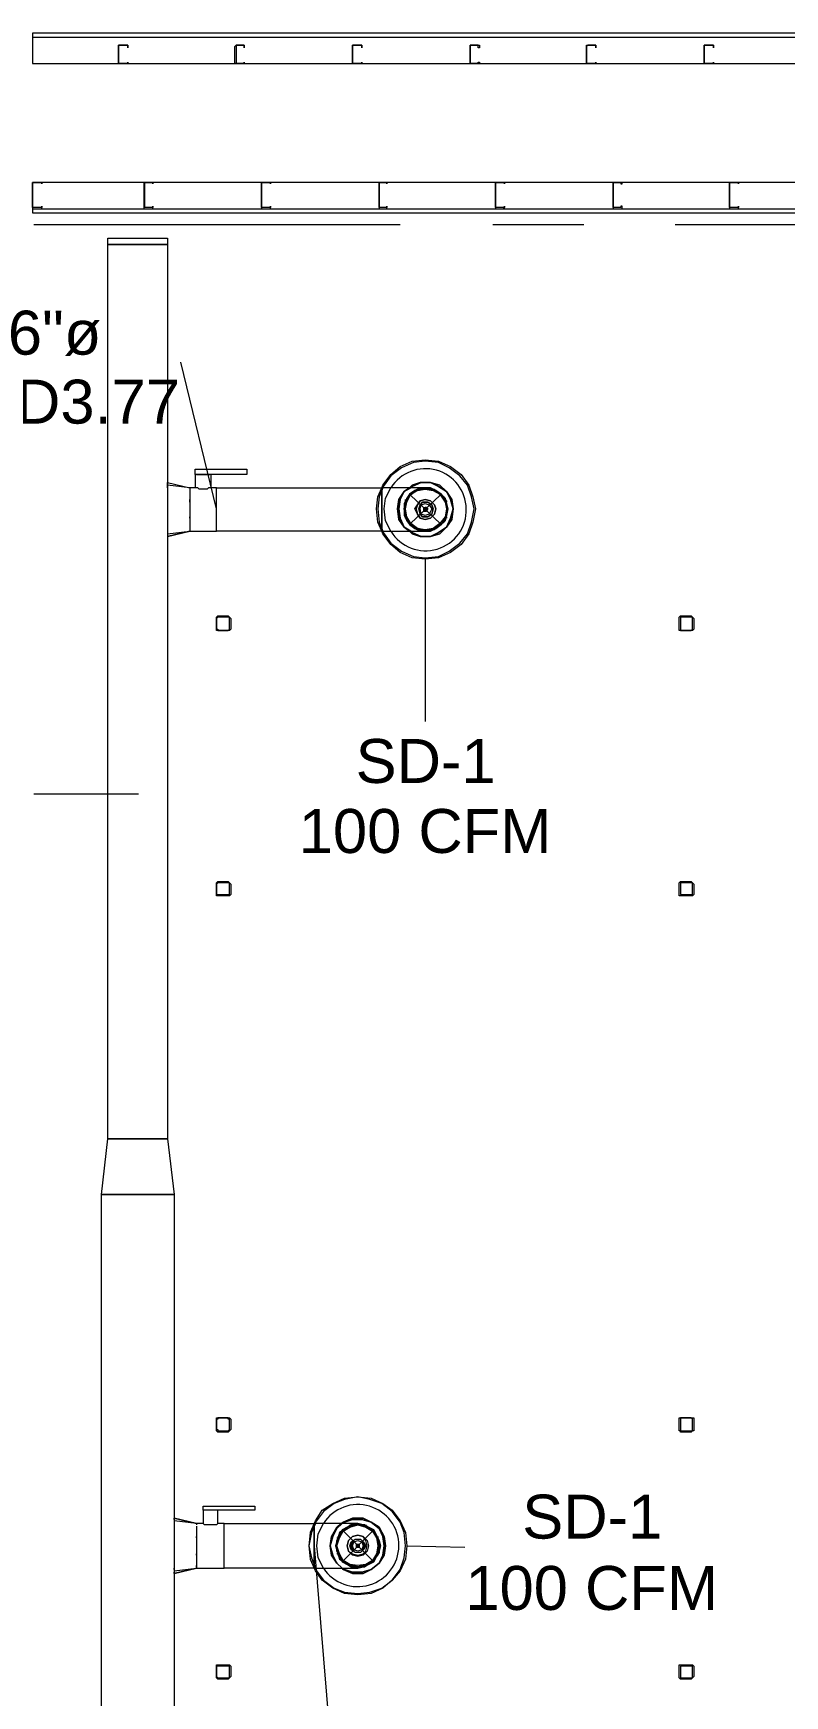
# Model space of a CAD drawing. Header units: metres. Extents: x 98 to 337, y -7 to 53.
# Drawn here: x 138.79 to 141.39, y 29.94 to 35.71 of the extents above; entities that cross this region are included whole.
import ezdxf

# ---------------------------------------------------------------- set-up
doc = ezdxf.new("R2010")
doc.units = ezdxf.units.M
doc.layers.add('HVAC - Ductos', color=5, linetype='Continuous', lineweight=0)
doc.layers.add('PDF_Text', color=7, linetype='Continuous', lineweight=0)
doc.layers.add('PDF_Geometry', color=7, linetype='Continuous', lineweight=0, true_color=0xaaaaaa)
doc.styles.add('PDF Helvetica', font='')
doc.styles.get('PDF Helvetica').set_extended_font_data('Helvetica')

msp = doc.modelspace()

# ---------------------------------------------------------------- linework, layer by layer
at = {"layer": 'HVAC - Ductos', "lineweight": 0}
for points in [[(139.0452, 31.875), (139.0452, 34.9768), (139.2514, 34.9768), (139.2514, 31.875)], [(139.5263, 34.1979), (139.5263, 34.1796), (139.3476, 34.1796), (139.3476, 34.1979)], [(139.4209, 34.1337), (139.9936, 34.1337), (139.9981, 34.1429), (140.0257, 34.1796), (140.0577, 34.207), (140.0989, 34.2254), (140.1448, 34.23), (140.1906, 34.2254), (140.2318, 34.207), (140.2685, 34.1796), (140.296, 34.1429), (140.3097, 34.1017), (140.3189, 34.0605), (140.3097, 34.0147), (140.296, 33.9734), (140.2685, 33.9367), (140.2318, 33.9093), (140.1906, 33.8909), (140.1448, 33.8863), (140.0989, 33.8909), (140.0577, 33.9093), (140.0257, 33.9367), (139.9981, 33.9734), (139.9936, 33.9825), (139.4209, 33.9825), (139.4209, 33.9917), (139.4209, 34.0055), (139.4209, 34.0192), (139.4209, 34.0375), (139.4209, 34.0605), (139.4209, 34.0788), (139.4209, 34.0971), (139.4209, 34.1109), (139.4209, 34.1245)], [(140.0898, 33.9825), (140.0989, 33.9734), (140.1265, 33.9643), (140.1631, 33.9643), (140.1952, 33.9734), (140.2181, 33.9963), (140.2364, 34.0238), (140.241, 34.0605), (140.2364, 34.0925), (140.2181, 34.12), (140.1952, 34.1429), (140.1631, 34.1521), (140.1265, 34.1521), (140.0989, 34.1429), (140.0898, 34.1337), (140.0989, 34.1429), (140.1265, 34.1521), (140.1631, 34.1521), (140.1952, 34.1429), (140.2181, 34.12), (140.2364, 34.0925), (140.241, 34.0605), (140.2318, 34.0283), (140.2181, 33.9963), (140.1906, 33.978), (140.1631, 33.9643), (140.131, 33.9643), (140.0989, 33.978), (140.0943, 33.9825), (140.0989, 33.978), (140.131, 33.9643), (140.1631, 33.9643), (140.1906, 33.978), (140.2181, 33.9963), (140.2318, 34.0283), (140.241, 34.0605), (140.2318, 34.0925), (140.2181, 34.12), (140.1906, 34.1383), (140.1631, 34.1521), (140.131, 34.1521), (140.0989, 34.1383), (140.0943, 34.1337), (140.0989, 34.1383), (140.131, 34.1521), (140.1631, 34.1521), (140.1906, 34.1383), (140.2181, 34.12), (140.2318, 34.0925), (140.241, 34.0605), (140.2364, 34.0238), (140.2181, 33.9963), (140.1952, 33.9734), (140.1631, 33.9643), (140.1265, 33.9643), (140.0989, 33.9734)], [(139.3293, 34.0834), (139.3293, 34.0879), (139.3293, 34.0925), (139.3293, 34.0879)], [(140.0715, 33.9963), (140.0532, 34.0238), (140.0486, 34.0605), (140.0532, 34.0925), (140.0715, 34.12), (140.0898, 34.1337), (140.0715, 34.12), (140.0532, 34.0925), (140.0486, 34.0605), (140.0532, 34.0238), (140.0715, 33.9963), (140.0898, 33.9825)], [(140.0532, 34.0605), (140.0577, 34.0283), (140.0715, 33.9963), (140.0943, 33.9825), (140.0715, 33.9963), (140.0577, 34.0283), (140.0532, 34.0605), (140.0577, 34.0925)], [(140.0715, 34.12), (140.0577, 34.0925), (140.0715, 34.12), (140.0943, 34.1337)], [(140.209, 34.1017), (140.1677, 34.1291), (140.1219, 34.1291), (140.0852, 34.1017), (140.0715, 34.0605), (140.0852, 34.0147), (140.1219, 33.9871), (140.1677, 33.9871), (140.209, 34.0147), (140.2227, 34.0605)], [(140.2135, 34.0329), (140.1952, 34.0101), (140.1723, 33.9917), (140.1448, 33.9871), (140.1173, 33.9917), (140.0943, 34.0101), (140.0806, 34.0329), (140.0761, 34.0605), (140.0806, 34.0834), (140.0943, 34.1109), (140.1173, 34.1245), (140.1448, 34.1291), (140.1723, 34.1245), (140.1952, 34.1109), (140.2135, 34.0834), (140.2181, 34.0605)], [(140.1768, 34.0421), (140.1814, 34.0605), (140.1768, 34.0421), (140.1631, 34.0283), (140.1448, 34.0238), (140.1265, 34.0283), (140.1173, 34.0421), (140.1081, 34.0605), (140.1173, 34.0742), (140.1265, 34.0879), (140.1448, 34.0925), (140.1631, 34.0879), (140.1768, 34.0742), (140.1814, 34.0605), (140.1768, 34.0742), (140.1631, 34.0879), (140.1448, 34.0925), (140.1265, 34.0879), (140.1173, 34.0742), (140.1127, 34.0605), (140.1173, 34.0421), (140.1265, 34.0283), (140.1448, 34.0238), (140.1631, 34.0283)], [(140.1265, 34.0742), (140.1219, 34.0605), (140.1265, 34.0742), (140.1356, 34.0834), (140.154, 34.0834), (140.1677, 34.0742), (140.1723, 34.0605), (140.1677, 34.0742), (140.154, 34.0834), (140.1356, 34.0834)], [(140.1586, 34.0421), (140.1448, 34.0375), (140.131, 34.0421), (140.1265, 34.0605), (140.131, 34.0742), (140.1448, 34.0788), (140.1586, 34.0742), (140.1677, 34.0605)], [(139.3293, 34.0283), (139.3293, 34.0329)], [(140.1677, 34.0421), (140.1723, 34.0605), (140.1677, 34.0421), (140.154, 34.0329), (140.1356, 34.0329), (140.1265, 34.0421), (140.1219, 34.0605), (140.1265, 34.0421), (140.1356, 34.0329), (140.154, 34.0329)], [(140.1494, 34.065), (140.1448, 34.065), (140.1402, 34.0605), (140.1402, 34.065), (140.1494, 34.065), (140.154, 34.0605), (140.1494, 34.0513), (140.1402, 34.0513), (140.1402, 34.0605), (140.1448, 34.0559), (140.1494, 34.0559), (140.1494, 34.0605)], [(139.2514, 31.875), (139.2742, 31.6825), (139.0223, 31.6825), (139.0452, 31.875)], [(139.0223, 27.8705), (139.0223, 31.6825), (139.2742, 31.6825), (139.2742, 27.8705)], [(139.5537, 30.6013), (139.5537, 30.5875), (139.3751, 30.5875), (139.3751, 30.6013)], [(139.8194, 30.4318), (139.8149, 30.4638), (139.8194, 30.4959), (139.8378, 30.528), (139.8516, 30.5417), (139.8378, 30.528), (139.8194, 30.4959), (139.8149, 30.4638), (139.8194, 30.4318), (139.8378, 30.4042), (139.8561, 30.3859), (139.8378, 30.4042)], [(139.8378, 30.5234), (139.824, 30.4959), (139.8378, 30.5234), (139.8561, 30.5417)], [(139.9707, 30.5097), (139.9341, 30.5371), (139.8882, 30.5371), (139.847, 30.5097), (139.8332, 30.4638), (139.847, 30.418), (139.8882, 30.3905), (139.9341, 30.3905), (139.9707, 30.418), (139.989, 30.4638)], [(139.9753, 30.4363), (139.9615, 30.4134), (139.9386, 30.3996), (139.9111, 30.3951), (139.8837, 30.3996), (139.8607, 30.4134), (139.847, 30.4363), (139.8378, 30.4638), (139.847, 30.4913), (139.8607, 30.5142), (139.8837, 30.528), (139.9111, 30.5371), (139.9386, 30.528), (139.9615, 30.5142), (139.9753, 30.4913), (139.9799, 30.4638)], [(139.8561, 30.5417), (139.8653, 30.5463), (139.8928, 30.5554), (139.9249, 30.5554), (139.9569, 30.5463), (139.9845, 30.5234), (139.9981, 30.4959), (140.0027, 30.4638), (139.9981, 30.4318), (139.9845, 30.4042), (139.9569, 30.3814), (139.9249, 30.3722), (139.8928, 30.3722), (139.8653, 30.3814), (139.8561, 30.3859), (139.8607, 30.3814), (139.8928, 30.3676), (139.9295, 30.3676), (139.9569, 30.3814), (139.9845, 30.4042), (140.0027, 30.4318), (140.0073, 30.4638), (140.0027, 30.4959), (139.9845, 30.528), (139.9569, 30.5463), (139.9295, 30.56), (139.8928, 30.56), (139.8607, 30.5463), (139.8516, 30.5417), (139.8607, 30.5463), (139.8928, 30.56), (139.9295, 30.56), (139.9569, 30.5463), (139.9845, 30.528), (140.0027, 30.4959), (140.0073, 30.4638), (140.0027, 30.4318), (139.9845, 30.4042), (139.9569, 30.3814), (139.9295, 30.3676), (139.8928, 30.3676), (139.8607, 30.3814), (139.8561, 30.3859), (139.8653, 30.3814), (139.8928, 30.3722), (139.9249, 30.3722), (139.9569, 30.3814), (139.9845, 30.4042), (139.9981, 30.4318), (140.0027, 30.4638), (139.9981, 30.4959), (139.9845, 30.5234), (139.9569, 30.5463), (139.9249, 30.5554), (139.8928, 30.5554), (139.8653, 30.5463)], [(139.9845, 30.4454), (139.989, 30.4638), (139.9845, 30.4821), (139.9753, 30.5005), (139.9661, 30.5188), (139.9478, 30.528), (139.9295, 30.5371), (139.9111, 30.5417), (139.9065, 30.5417), (139.9111, 30.5417), (139.9295, 30.5371), (139.9478, 30.528), (139.9661, 30.5188), (139.9753, 30.5005), (139.9845, 30.4821), (139.989, 30.4638)], [(139.3521, 30.4913), (139.3521, 30.4959)], [(139.8149, 30.4638), (139.824, 30.4318), (139.8378, 30.4042), (139.824, 30.4318), (139.8149, 30.4638), (139.824, 30.4959)], [(139.8928, 30.4959), (139.8791, 30.4821), (139.8745, 30.4638), (139.8791, 30.4821), (139.8928, 30.4959), (139.9111, 30.5005), (139.9295, 30.4959), (139.9432, 30.4821), (139.9478, 30.4638), (139.9432, 30.4454), (139.9295, 30.4318), (139.9111, 30.4272), (139.8928, 30.4318), (139.8791, 30.4454), (139.8745, 30.4638), (139.8791, 30.4454), (139.8928, 30.4363), (139.9111, 30.4318), (139.9295, 30.4363), (139.9386, 30.4454), (139.9432, 30.4638), (139.9386, 30.4821), (139.9295, 30.4959), (139.9111, 30.5005)], [(139.9295, 30.45), (139.9203, 30.4409), (139.9019, 30.4409), (139.8882, 30.45), (139.8837, 30.4638), (139.8882, 30.4776), (139.9019, 30.4867), (139.9203, 30.4867), (139.9295, 30.4776), (139.9386, 30.4638)], [(139.9295, 30.45), (139.9203, 30.4409), (139.9019, 30.4409), (139.8928, 30.45), (139.8882, 30.4638), (139.8928, 30.4776), (139.9019, 30.4867), (139.9203, 30.4867), (139.9295, 30.4776), (139.9341, 30.4638)], [(139.9249, 30.45), (139.9111, 30.4454), (139.8974, 30.45), (139.8928, 30.4638), (139.8974, 30.4776), (139.9111, 30.4821), (139.9249, 30.4776), (139.9295, 30.4638)], [(139.9065, 30.4684), (139.9065, 30.4638), (139.9065, 30.4684), (139.9157, 30.4684), (139.9157, 30.4638), (139.9157, 30.4684)], [(139.9157, 30.4592), (139.9157, 30.4638), (139.9157, 30.4592), (139.9065, 30.4592), (139.9065, 30.4638), (139.9065, 30.4592)], [(139.9845, 30.4409), (139.9845, 30.4454)], [(139.3521, 30.4318), (139.3521, 30.4363)], [(139.3521, 30.3905), (139.3521, 30.3951)], [(139.8561, 30.3859), (139.8378, 30.4042)]]:
    msp.add_lwpolyline(points, close=True, dxfattribs=at)
for points in [[(139.9981, 33.9825), (140.0027, 33.9734), (140.0257, 33.9413), (140.0623, 33.9139), (140.1035, 33.8955), (140.1448, 33.8909), (140.1906, 33.8955), (140.2272, 33.9139), (140.2639, 33.9413), (140.2914, 33.9734), (140.3052, 34.0147), (140.3143, 34.0605), (140.3052, 34.1017), (140.2914, 34.1429), (140.2639, 34.175), (140.2272, 34.2025), (140.1906, 34.2208), (140.1448, 34.2254), (140.1035, 34.2208), (140.0623, 34.2025), (140.0257, 34.175), (140.0027, 34.1429), (139.9981, 34.1337)], [(139.2514, 34.1337), (139.2514, 34.1429), (139.2514, 34.1475), (139.2514, 34.1521), (139.3293, 34.1337), (139.3293, 34.1291), (139.3293, 34.1245), (139.3293, 34.1109), (139.3293, 34.0971), (139.3293, 34.0788), (139.3293, 34.0605), (139.3293, 34.0375), (139.3293, 34.0192), (139.3293, 34.0055), (139.3293, 33.9917), (139.3293, 33.9871), (139.3293, 33.9825), (139.4209, 33.9825), (139.4209, 33.9917), (139.4209, 34.0055), (139.4209, 34.0192), (139.4209, 34.0375), (139.4209, 34.0605), (139.4209, 34.0788), (139.4209, 34.0971), (139.4209, 34.1109), (139.4209, 34.1245), (139.4209, 34.1337), (139.4025, 34.1337), (139.4025, 34.1796)], [(139.3476, 34.1796), (139.3476, 34.1337), (139.3293, 34.1337), (139.2514, 34.1429)], [(139.2514, 34.1521), (139.3293, 34.1337)], [(139.3521, 34.1796), (139.3567, 34.1796), (139.3613, 34.1796), (139.3705, 34.1796), (139.3751, 34.1796), (139.3797, 34.1796), (139.3888, 34.1796), (139.3934, 34.1796), (139.3979, 34.1796)], [(139.2514, 34.1291), (139.2514, 34.1109), (139.2514, 34.1063), (139.2514, 34.1017), (139.2514, 34.0925), (139.2514, 34.0788), (139.2514, 34.0742), (139.2514, 34.0696), (139.2514, 34.0467), (139.2514, 34.0421), (139.2514, 34.0375), (139.2514, 34.0238), (139.2514, 34.0147), (139.2514, 34.0101)], [(139.4025, 34.1337), (139.3979, 34.1337), (139.3934, 34.1337), (139.3888, 34.1291), (139.3797, 34.1291), (139.3705, 34.1291), (139.3613, 34.1291), (139.3567, 34.1337), (139.3521, 34.1337), (139.3476, 34.1337)], [(139.9936, 33.9825), (139.9799, 34.0147), (139.9753, 34.0605), (139.9799, 34.1017), (139.9936, 34.1337)], [(139.9981, 34.1337), (139.9845, 34.1017), (139.9799, 34.0605), (139.9845, 34.0147), (139.9981, 33.9825)], [(140.1448, 34.1337), (140.1402, 34.1337), (140.1219, 34.1337), (140.0898, 34.1337), (140.0532, 34.1337), (140.0119, 34.1337), (139.9936, 34.1337), (139.9936, 34.1245), (139.9936, 34.1109), (139.9936, 34.0971), (139.9936, 34.0788), (139.9936, 34.0605), (139.9936, 34.0375), (139.9936, 34.0192), (139.9936, 34.0055), (139.9936, 33.9917), (139.9936, 33.9825), (140.0348, 33.9825), (140.0761, 33.9825), (140.1081, 33.9825), (140.131, 33.9825), (140.1448, 33.9825), (140.1402, 33.9825), (140.1448, 33.9825), (140.1631, 33.9825), (140.1814, 33.9917), (140.1998, 34.0055), (140.2135, 34.0192), (140.2181, 34.0375), (140.2227, 34.0605), (140.2181, 34.0788), (140.2135, 34.0971), (140.1998, 34.1109), (140.1814, 34.1245), (140.1631, 34.1337), (140.1448, 34.1337), (140.1402, 34.1337), (140.1448, 34.1337), (140.1631, 34.1337), (140.1814, 34.1245), (140.1998, 34.1109), (140.2135, 34.0971), (140.2181, 34.0788), (140.2227, 34.0605), (140.2181, 34.0375), (140.2135, 34.0192), (140.1998, 34.0055), (140.1814, 33.9917), (140.1631, 33.9825), (140.1448, 33.9825)], [(139.9936, 33.9825), (139.9936, 33.9917), (139.9936, 34.0055), (139.9936, 34.0192), (139.9936, 34.0375), (139.9936, 34.0605), (139.9936, 34.0788), (139.9936, 34.0971), (139.9936, 34.1109), (139.9936, 34.1245), (139.9936, 34.1337)], [(140.0257, 33.9825), (140.0073, 34.0192), (140.0027, 34.0605), (140.0073, 34.0971), (140.0257, 34.1337)], [(140.2135, 34.0283), (140.1998, 34.0055), (140.1814, 33.9963), (140.1631, 33.9871), (140.1448, 33.9825), (140.1265, 33.9871), (140.1081, 33.9963), (140.0943, 34.0055), (140.0806, 34.0192), (140.0761, 34.0375), (140.0715, 34.0605), (140.0761, 34.0788), (140.0806, 34.0971), (140.0943, 34.1109), (140.1081, 34.12), (140.1265, 34.1291), (140.1448, 34.1337), (140.1631, 34.1291), (140.1814, 34.12), (140.1998, 34.1109)], [(140.1402, 34.1337), (140.1265, 34.1337), (140.1081, 34.1245), (140.0898, 34.1109), (140.0806, 34.0971), (140.0715, 34.0788), (140.0715, 34.0605), (140.0715, 34.0375), (140.0806, 34.0192), (140.0898, 34.0055), (140.1081, 33.9917), (140.1265, 33.9825), (140.1402, 33.9825)], [(140.0761, 34.0283), (140.0761, 34.0329), (140.0715, 34.0605), (140.0761, 34.0834), (140.0761, 34.0879), (140.0761, 34.0925)], [(140.0806, 34.0879), (140.0943, 34.1109), (140.1127, 34.1245), (140.1173, 34.1291)], [(140.0898, 34.1109), (140.1998, 34.0055)], [(140.1998, 34.1109), (140.0898, 34.0055)], [(140.1219, 34.1291), (140.1448, 34.1337), (140.1723, 34.1291)], [(140.1723, 34.1291), (140.1768, 34.1291), (140.1768, 34.1245)], [(140.1768, 34.1245), (140.1952, 34.1109)], [(140.2135, 34.0879), (140.1998, 34.1109), (140.209, 34.0971), (140.2181, 34.0788), (140.2181, 34.0605), (140.2181, 34.0375), (140.209, 34.0192), (140.1998, 34.0055)], [(140.2135, 34.0925), (140.2181, 34.0879), (140.2181, 34.0834)], [(140.2135, 34.0834), (140.2181, 34.0605), (140.2135, 34.0329)], [(140.1173, 33.9871), (140.1127, 33.9917), (140.0943, 34.0055), (140.0806, 34.0283)], [(140.2181, 34.0329), (140.2181, 34.0283), (140.2135, 34.0283)], [(139.2514, 34.0055), (139.2514, 33.9871)], [(139.2514, 33.9825), (139.2514, 33.9734), (139.2514, 33.9688), (139.2514, 33.9643)], [(139.2514, 33.9643), (139.3293, 33.9825), (139.2514, 33.9643)], [(139.2514, 33.9734), (139.3293, 33.9825)], [(140.1723, 33.9917), (140.1448, 33.9825), (140.1219, 33.9917)], [(140.1768, 33.9917), (140.1768, 33.9871), (140.1723, 33.9871)], [(140.1952, 34.0055), (140.1768, 33.9917)], [(139.3521, 30.5325), (139.3521, 30.528), (139.3521, 30.5188), (139.3521, 30.5005), (139.3521, 30.4821), (139.3521, 30.4638), (139.3521, 30.4454), (139.3521, 30.4272), (139.3521, 30.4088), (139.3521, 30.3996), (139.3521, 30.3951), (139.3521, 30.3905), (139.3521, 30.3859), (139.4483, 30.3859), (139.4483, 30.3905), (139.4483, 30.3996), (139.4483, 30.4088), (139.4483, 30.4272), (139.4483, 30.4454), (139.4483, 30.4638), (139.4483, 30.4821), (139.4483, 30.5005), (139.4483, 30.5188), (139.4483, 30.528), (139.4483, 30.5371), (139.4483, 30.5417), (139.7599, 30.5417), (139.7645, 30.5508), (139.7874, 30.5875), (139.824, 30.6105), (139.8653, 30.6287), (139.9111, 30.6333), (139.9569, 30.6287), (139.9981, 30.6105), (140.0303, 30.5875), (140.0577, 30.5508), (140.0761, 30.5097), (140.0806, 30.4638), (140.0761, 30.418), (140.0577, 30.3768), (140.0303, 30.3447), (139.9981, 30.3172), (139.9569, 30.2989), (139.9111, 30.2943), (139.8653, 30.2989), (139.824, 30.3172), (139.7874, 30.3447), (139.7645, 30.3768), (139.7599, 30.3859), (139.4483, 30.3859), (139.4483, 30.3905), (139.4483, 30.3996), (139.4483, 30.4088), (139.4483, 30.4272), (139.4483, 30.4454), (139.4483, 30.4638), (139.4483, 30.4821), (139.4483, 30.5005), (139.4483, 30.5188), (139.4483, 30.528), (139.4483, 30.5371), (139.4483, 30.5417), (139.4255, 30.5417), (139.4255, 30.5875), (139.4209, 30.5875), (139.4163, 30.5875), (139.4117, 30.5875), (139.4071, 30.5875), (139.4025, 30.5875), (139.3934, 30.5875), (139.3888, 30.5875), (139.3843, 30.5875), (139.3797, 30.5875), (139.3751, 30.5875), (139.3751, 30.5417), (139.3521, 30.5417), (139.3521, 30.5371)], [(139.7645, 30.3859), (139.7645, 30.3814), (139.792, 30.3447), (139.8286, 30.3172), (139.8653, 30.3034), (139.9111, 30.2989), (139.9523, 30.3034), (139.9936, 30.3172), (140.0303, 30.3447), (140.0577, 30.3814), (140.0715, 30.4226), (140.0761, 30.4638), (140.0715, 30.5097), (140.0577, 30.5463), (140.0303, 30.5829), (139.9936, 30.6105), (139.9523, 30.6242), (139.9111, 30.6333), (139.8653, 30.6242), (139.8286, 30.6105), (139.792, 30.5829), (139.7645, 30.5463), (139.7645, 30.5417)], [(139.2742, 30.5554), (139.2742, 30.56), (139.3521, 30.5417), (139.2742, 30.56), (139.2742, 30.5554), (139.2742, 30.5463), (139.2742, 30.5371), (139.2742, 30.5188), (139.2742, 30.5097), (139.2742, 30.4959), (139.2742, 30.4867), (139.2742, 30.4821)], [(139.3521, 30.5417), (139.2742, 30.5508)], [(139.4255, 30.5417), (139.4209, 30.5371), (139.4117, 30.5371), (139.4025, 30.5371), (139.3979, 30.5371), (139.3888, 30.5371), (139.3797, 30.5371), (139.3751, 30.5417)], [(139.7645, 30.5417), (139.7508, 30.5097), (139.7416, 30.4638), (139.7462, 30.418), (139.7599, 30.3859)], [(139.7599, 30.5417), (139.7462, 30.5097), (139.7416, 30.4638), (139.7508, 30.4226), (139.7645, 30.3859)], [(139.9111, 30.5417), (139.9065, 30.5417), (139.8882, 30.5417), (139.8561, 30.5417), (139.8194, 30.5417), (139.7783, 30.5417), (139.7599, 30.5417), (139.7599, 30.5371), (139.7599, 30.528), (139.7599, 30.5188), (139.7599, 30.5005), (139.7599, 30.4821), (139.7599, 30.4638), (139.7599, 30.4454), (139.7599, 30.4272), (139.7599, 30.4088), (139.7599, 30.3996), (139.7599, 30.3905), (139.7599, 30.3859), (139.8012, 30.3859), (139.8424, 30.3859), (139.8745, 30.3859), (139.8974, 30.3859), (139.9111, 30.3859), (139.9065, 30.3905), (139.9111, 30.3859), (139.9295, 30.3905), (139.9478, 30.3996), (139.9661, 30.4088), (139.9753, 30.4272), (139.9845, 30.4409), (139.9753, 30.4272), (139.9661, 30.4088), (139.9478, 30.3996), (139.9295, 30.3905), (139.9111, 30.3859)], [(139.7599, 30.3859), (139.7599, 30.3905), (139.7599, 30.3996), (139.7599, 30.4088), (139.7599, 30.4272), (139.7599, 30.4454), (139.7599, 30.4638), (139.7599, 30.4821), (139.7599, 30.5005), (139.7599, 30.5188), (139.7599, 30.528), (139.7599, 30.5371), (139.7599, 30.5417)], [(139.792, 30.3859), (139.7737, 30.4226), (139.7691, 30.4638), (139.7737, 30.5051), (139.792, 30.5417)], [(139.9065, 30.5417), (139.8928, 30.5371), (139.8745, 30.528), (139.8561, 30.5188), (139.847, 30.5005), (139.8378, 30.4821), (139.8332, 30.4638), (139.8378, 30.4454), (139.847, 30.4272), (139.8561, 30.4088), (139.8745, 30.3996), (139.8928, 30.3905), (139.9065, 30.3905)], [(139.8378, 30.4913), (139.8424, 30.4913), (139.8424, 30.4959), (139.8607, 30.5142), (139.8745, 30.528), (139.8928, 30.5371), (139.9111, 30.5371), (139.9295, 30.5371), (139.9478, 30.528), (139.9615, 30.5142), (139.9753, 30.5005), (139.9799, 30.4821), (139.9845, 30.4638), (139.9799, 30.4454), (139.9753, 30.4272), (139.9615, 30.4134), (139.9478, 30.3996), (139.9295, 30.3951), (139.9111, 30.3905), (139.8928, 30.3951), (139.8745, 30.3996), (139.8607, 30.4134), (139.847, 30.4272), (139.8378, 30.4454), (139.8378, 30.4638), (139.8378, 30.4821), (139.847, 30.5005), (139.8607, 30.5142), (139.8791, 30.5325), (139.8837, 30.5325), (139.8837, 30.5371)], [(139.8561, 30.5188), (139.9661, 30.4088)], [(139.9661, 30.5188), (139.8561, 30.4088)], [(139.8837, 30.5325), (139.9111, 30.5371), (139.9341, 30.5325)], [(139.9386, 30.5371), (139.9386, 30.5325), (139.9432, 30.5325)], [(139.9432, 30.5325), (139.9615, 30.5142), (139.9753, 30.4959)], [(139.2742, 30.4776), (139.2742, 30.4546), (139.2742, 30.45)], [(139.2742, 30.4454), (139.2742, 30.4318), (139.2742, 30.4226), (139.2742, 30.418)], [(139.8424, 30.4409), (139.8378, 30.4638), (139.8424, 30.4913)], [(139.9799, 30.4959), (139.9799, 30.4913)], [(139.9799, 30.4913), (139.9845, 30.4638), (139.9799, 30.4409)], [(139.2742, 30.4134), (139.2742, 30.4088), (139.2742, 30.3951)], [(139.2742, 30.3905), (139.2742, 30.3814), (139.2742, 30.3768), (139.2742, 30.3722), (139.2742, 30.3676), (139.2742, 30.3722)], [(139.8791, 30.3996), (139.8607, 30.4134), (139.8424, 30.4318), (139.8424, 30.4363), (139.8378, 30.4363)], [(139.9341, 30.3951), (139.9111, 30.3905), (139.8837, 30.3951), (139.8791, 30.3951)], [(139.9432, 30.3951), (139.9386, 30.3951)], [(139.9753, 30.4318), (139.9615, 30.4134), (139.9432, 30.3996)], [(139.9799, 30.4363), (139.9799, 30.4318)], [(139.2742, 30.3676), (139.3521, 30.3859), (139.2742, 30.3676)], [(139.2742, 30.3814), (139.2742, 30.3859)], [(139.2742, 30.3768), (139.3521, 30.3859)]]:
    msp.add_lwpolyline(points, dxfattribs=at)
for points in [[(140.0257, 33.9825, 0.771372), (140.2868, 34.0605, 0.745231), (140.0257, 34.1337)], [(139.792, 30.3859, 0.739877), (140.0532, 30.4638, 0.753076), (139.792, 30.5417)]]:
    msp.add_lwpolyline(points, format="xyb", dxfattribs=at)
at = {"layer": 'PDF_Geometry', "lineweight": 0}
for points in [[(141.4597, 35.7099), (138.7841, 35.7099), (138.7841, 35.6045), (141.4597, 35.6045)], [(139.0818, 35.6045), (139.0818, 35.6641), (139.0818, 35.6686), (139.1139, 35.6686), (139.1139, 35.6595), (139.1139, 35.6686), (139.0818, 35.6686), (139.0818, 35.6641), (139.0818, 35.6045), (139.1139, 35.6045)], [(139.4896, 35.6045), (139.485, 35.6045), (139.485, 35.6641), (139.4896, 35.6686), (139.5171, 35.6686), (139.5171, 35.6595), (139.5171, 35.6686), (139.4896, 35.6686), (139.4896, 35.6641), (139.4896, 35.6045), (139.5171, 35.6045)], [(139.8928, 35.6045), (139.8928, 35.6641), (139.8928, 35.6686), (139.9249, 35.6686), (139.9249, 35.6595), (139.9249, 35.6686), (139.8928, 35.6686), (139.8928, 35.6641), (139.8928, 35.6045), (139.9249, 35.6045)], [(140.3006, 35.6045), (140.3006, 35.6641), (140.3006, 35.6686), (140.3326, 35.6686), (140.3326, 35.6595), (140.3281, 35.6595), (140.3281, 35.6686), (140.3006, 35.6686), (140.3006, 35.6641), (140.3006, 35.6045), (140.3281, 35.6045), (140.3281, 35.6091), (140.3326, 35.6091), (140.3326, 35.6045)], [(140.7084, 35.6045), (140.7038, 35.6045), (140.7038, 35.6641), (140.7038, 35.6686), (140.7084, 35.6686), (140.7358, 35.6686), (140.7358, 35.6595), (140.7358, 35.6686), (140.7084, 35.6686), (140.7038, 35.6641), (140.7038, 35.6045), (140.7084, 35.6045), (140.7358, 35.6045)], [(141.1115, 35.6045), (141.1115, 35.6641), (141.1115, 35.6686), (141.1436, 35.6686), (141.1436, 35.6595), (141.1436, 35.6686), (141.1115, 35.6686), (141.1115, 35.6641), (141.1115, 35.6045), (141.1436, 35.6045)], [(139.1139, 35.6091), (139.1139, 35.6045)], [(139.5171, 35.6091), (139.5171, 35.6045)], [(139.9249, 35.6091), (139.9249, 35.6045)], [(140.7358, 35.6091), (140.7358, 35.6045)], [(141.1436, 35.6091), (141.1436, 35.6045)], [(138.8161, 35.1921), (138.7841, 35.1921), (138.7841, 35.1051), (138.7841, 35.1005), (138.8161, 35.1005), (138.8161, 35.1097), (138.8161, 35.1051), (138.7841, 35.1051), (138.7841, 35.1921), (138.8161, 35.1921), (138.8161, 35.1875)], [(141.4597, 35.1921), (138.7841, 35.1921), (138.7841, 35.0867), (141.4597, 35.0867)], [(139.201, 35.1921), (139.1734, 35.1921), (139.1689, 35.1921), (139.1689, 35.1051), (139.1689, 35.1005), (139.1734, 35.1005), (139.201, 35.1005), (139.201, 35.1097), (139.201, 35.1051), (139.1734, 35.1051), (139.1734, 35.1921), (139.201, 35.1921), (139.201, 35.1875)], [(139.6088, 35.1921), (139.5767, 35.1921), (139.5767, 35.1051), (139.5767, 35.1005), (139.6088, 35.1005), (139.6088, 35.1097), (139.6088, 35.1051), (139.5767, 35.1051), (139.5767, 35.1921), (139.6088, 35.1921), (139.6088, 35.1875)], [(140.0119, 35.1921), (139.9845, 35.1921), (139.9845, 35.1051), (139.9845, 35.1005), (140.0119, 35.1005), (140.0119, 35.1097), (140.0119, 35.1051), (139.9845, 35.1051), (139.9845, 35.1921), (140.0119, 35.1921), (140.0119, 35.1875)], [(140.4197, 35.1921), (140.3922, 35.1921), (140.3876, 35.1921), (140.3876, 35.1051), (140.3876, 35.1005), (140.3922, 35.1005), (140.4197, 35.1005), (140.4197, 35.1097), (140.4197, 35.1051), (140.3922, 35.1051), (140.3876, 35.1051), (140.3876, 35.1921), (140.3922, 35.1921), (140.4197, 35.1921), (140.4197, 35.1875)], [(140.8274, 35.1921), (140.7954, 35.1921), (140.7954, 35.1051), (140.7954, 35.1005), (140.8274, 35.1005), (140.8274, 35.1097), (140.8228, 35.1097), (140.8228, 35.1051), (140.7954, 35.1051), (140.7954, 35.1921), (140.8228, 35.1921), (140.8228, 35.1875), (140.8274, 35.1875)], [(141.2306, 35.1921), (141.2031, 35.1921), (141.1985, 35.1921), (141.1985, 35.1051), (141.1985, 35.1005), (141.2031, 35.1005), (141.2306, 35.1005), (141.2306, 35.1097), (141.2306, 35.1051), (141.2031, 35.1051), (141.1985, 35.1051), (141.1985, 35.1921), (141.2031, 35.1921), (141.2306, 35.1921), (141.2306, 35.1875)], [(139.2514, 34.9768), (139.0452, 34.9768), (139.0452, 34.9997), (139.2514, 34.9997)], [(139.4209, 33.6802), (139.4209, 33.6848), (139.4255, 33.6894), (139.4621, 33.6894), (139.4667, 33.6848), (139.4713, 33.6802), (139.4713, 33.6435), (139.4667, 33.639), (139.4621, 33.639), (139.4255, 33.639), (139.4621, 33.639), (139.4667, 33.6435), (139.4667, 33.6802), (139.4667, 33.6848), (139.4621, 33.6848), (139.4255, 33.6848), (139.4209, 33.6802), (139.4209, 33.6435)], [(141.0245, 33.6802), (141.0245, 33.6848), (141.0291, 33.6894), (141.0657, 33.6894), (141.0703, 33.6848), (141.0749, 33.6802), (141.0749, 33.6435), (141.0703, 33.639), (141.0657, 33.639), (141.0291, 33.639), (141.0657, 33.639), (141.0703, 33.6435), (141.0703, 33.6802), (141.0703, 33.6848), (141.0657, 33.6848), (141.0291, 33.6848), (141.0291, 33.6802), (141.0291, 33.6435), (141.0291, 33.639), (141.0245, 33.639), (141.0245, 33.6435)], [(139.4209, 33.6435), (139.4255, 33.6435), (139.4255, 33.639), (139.4209, 33.639)], [(139.4209, 32.7592), (139.4209, 32.7638), (139.4255, 32.7684), (139.4621, 32.7684), (139.4667, 32.7638), (139.4713, 32.7592), (139.4713, 32.7226), (139.4667, 32.718), (139.4621, 32.718), (139.4255, 32.718), (139.4209, 32.718), (139.4209, 32.7226)], [(139.4255, 32.7226), (139.4621, 32.7226), (139.4667, 32.7226), (139.4667, 32.7592), (139.4667, 32.7638), (139.4621, 32.7638), (139.4255, 32.7638), (139.4209, 32.7592), (139.4209, 32.7226)], [(141.0245, 32.7592), (141.0245, 32.7638), (141.0291, 32.7684), (141.0657, 32.7684), (141.0703, 32.7638), (141.0749, 32.7592), (141.0749, 32.7226), (141.0703, 32.718), (141.0657, 32.718), (141.0291, 32.718), (141.0245, 32.718), (141.0245, 32.7226)], [(141.0657, 32.7226), (141.0703, 32.7226), (141.0703, 32.7592), (141.0703, 32.7638), (141.0657, 32.7638), (141.0291, 32.7638), (141.0291, 32.7592), (141.0291, 32.7226)], [(139.4255, 30.8624), (139.4621, 30.8624), (139.4667, 30.867), (139.4667, 30.9036), (139.4621, 30.9036), (139.4621, 30.9082), (139.4255, 30.9082), (139.4255, 30.9036), (139.4209, 30.9036), (139.4209, 30.9082), (139.4255, 30.9082), (139.4621, 30.9082), (139.4667, 30.9082), (139.4713, 30.9036), (139.4713, 30.867), (139.4667, 30.8624), (139.4621, 30.8578), (139.4255, 30.8578), (139.4209, 30.8624), (139.4209, 30.867), (139.4255, 30.867)], [(141.0245, 30.9036), (141.0245, 30.9082), (141.0291, 30.9082), (141.0657, 30.9082), (141.0703, 30.9082), (141.0749, 30.9082), (141.0749, 30.9036), (141.0749, 30.867), (141.0749, 30.8624), (141.0703, 30.8624), (141.0657, 30.8578), (141.0291, 30.8578), (141.0291, 30.8624), (141.0245, 30.8624), (141.0245, 30.867)], [(141.0291, 30.8624), (141.0657, 30.8624), (141.0703, 30.8624), (141.0703, 30.867), (141.0703, 30.9036), (141.0657, 30.9082), (141.0291, 30.9082), (141.0291, 30.9036), (141.0291, 30.867)], [(139.4209, 30.0469), (139.4209, 30.0515), (139.4255, 30.0515), (139.4621, 30.0515), (139.4667, 30.0515), (139.4713, 30.0469), (139.4713, 30.0102), (139.4667, 30.0056), (139.4621, 30.001), (139.4255, 30.001), (139.4209, 30.0056), (139.4209, 30.0102)], [(139.4255, 30.0056), (139.4621, 30.0056), (139.4667, 30.0056), (139.4667, 30.0102), (139.4667, 30.0469), (139.4621, 30.0469), (139.4255, 30.0469), (139.4209, 30.0469), (139.4209, 30.0102)], [(141.0245, 30.0469), (141.0245, 30.0515), (141.0291, 30.0515), (141.0657, 30.0515), (141.0703, 30.0515), (141.0749, 30.0469), (141.0749, 30.0102), (141.0703, 30.0056), (141.0657, 30.001), (141.0291, 30.001), (141.0245, 30.0056), (141.0245, 30.0102)], [(141.0291, 30.0056), (141.0657, 30.0056), (141.0703, 30.0056), (141.0703, 30.0102), (141.0703, 30.0469), (141.0657, 30.0469), (141.0291, 30.0469), (141.0291, 30.0102)]]:
    msp.add_lwpolyline(points, close=True, dxfattribs=at)
for points in [[(138.7841, 35.6961), (141.4597, 35.6961)], [(139.091, 35.6686), (139.0956, 35.6686)], [(138.8161, 35.1005), (139.1734, 35.1005)], [(139.201, 35.1005), (139.5767, 35.1005)], [(139.6088, 35.1005), (139.9845, 35.1005)], [(140.0119, 35.1005), (140.3922, 35.1005)], [(140.4151, 35.1005), (140.4197, 35.1051)], [(140.4197, 35.1005), (140.7954, 35.1005)], [(140.8274, 35.1005), (141.2031, 35.1005)], [(141.2306, 35.1005), (141.4597, 35.1005)], [(140.0577, 35.0455), (138.7886, 35.0455)], [(140.6946, 35.0455), (140.3784, 35.0455)], [(142.2799, 35.0455), (141.0107, 35.0455)], [(139.4209, 34.0605), (139.2972, 34.569)], [(140.1448, 33.8863), (140.1448, 33.3228)], [(139.1506, 33.0708), (138.7886, 33.0708)], [(139.4209, 30.867), (139.4209, 30.9036), (139.4209, 30.867)], [(139.7599, 30.4638), (139.824, 29.6804), (140.1265, 29.6804)], [(140.0806, 30.4638), (140.2822, 30.4592)]]:
    msp.add_lwpolyline(points, dxfattribs=at)

# ---------------------------------------------------------------- texts
at = {"layer": 'PDF_Text', "lineweight": 0, "char_height": 0.15242, "attachment_point": 4, "style": 'PDF Helvetica'}
for s, insert in [('6"ø', (138.6983, 34.6693)), ('BOD3.77', (138.4189, 34.4311)), ('SD-1', (139.9034, 33.1848)), ('100 CFM', (139.7063, 32.942)), ('SD-1', (140.4807, 30.564)), ('100 CFM', (140.2837, 30.3166))]:
    msp.add_mtext(s, dxfattribs=dict(at, insert=insert))

doc.saveas('drawing.dxf')
